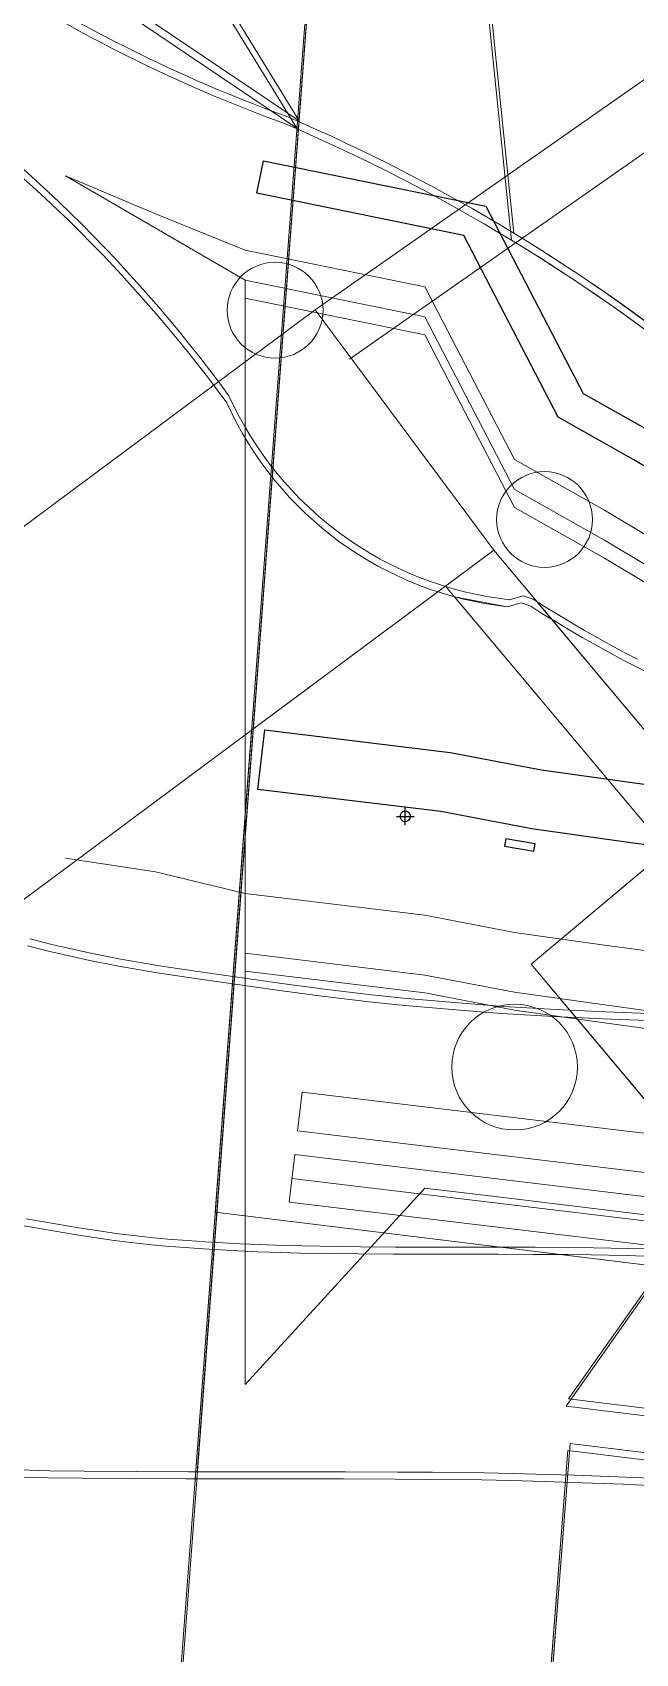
# Model space of a CAD drawing. Header units: metres. Extents: x -1097 to 1588, y -673 to 884.
# Drawn here: x 467.8 to 508.1, y 237.3 to 345.5 of the extents above; entities that cross this region are included whole.
import ezdxf

# ---------------------------------------------------------------- set-up
doc = ezdxf.new("R2010")
doc.units = ezdxf.units.M
doc.layers.get('0').update_dxf_attribs({"lineweight": 0, "plot": 0})
for name, color, linetype, lineweight, plot in [('ARBOLES_PROY', 3, 'Continuous', 0, False), ('CRECIDA_Q100', 5, 'Continuous', 0, False), ('CRECIDA_Q2', 150, 'Continuous', 0, False), ('ESCALERAS', 7, 'Continuous', 0, False), ('EXT. caminos', 252, 'Continuous', 0, False), ('EXTENSIONES', 252, 'Continuous', 0, False), ('Plazas de Arribo', 40, 'Continuous', 0, False), ('PROY-CICLOVIA', 1, 'Continuous', 0, False), ('PROYECCIONES', 7, 'Continuous', 0, False), ('Solado', 7, 'Continuous', 0, False), ('SUDS-CUNETA_VERDE', 3, 'Continuous', 0, False), ('TERRAZAS-GAVIONES', 8, 'Continuous', 0, False), ('TERRENO', 188, 'Continuous', 0, False), ('TEXTO', 7, 'Continuous', 0, False), ('VISTA', 7, 'Continuous', 0, False), ('VISTA LEJOS', 7, 'Continuous', 0, False)]:
    doc.layers.add(name, color=color, linetype=linetype, lineweight=lineweight, plot=plot)

# ---------------------------------------------------------------- blocks, each defined once
blk = doc.blocks.new('LUMINARIA')
for points in [[(-0.6, 0), (0.6, 0)], [(0.35, 0), (0.32, 0.14), (0.23, 0.26), (0.11, 0.33), (-0.04, 0.35), (-0.18, 0.3), (-0.28, 0.21), (-0.34, 0.07), (-0.34, -0.07), (-0.28, -0.21), (-0.18, -0.3), (-0.04, -0.35), (0.11, -0.33), (0.23, -0.26), (0.32, -0.14), (0.35, 0)], [(0, -0.6), (0, 0.6)]]:
    blk.add_lwpolyline(points)
blk = doc.blocks.new('BANCO')
blk.add_lwpolyline([(-1, -0.25), (1, -0.25), (1, 0.25), (-1, 0.25), (-1, -0.25)])

msp = doc.modelspace()

# ---------------------------------------------------------------- linework, layer by layer
at = {"layer": ''}
for points in [[(514.07, 313.35), (507.96, 317), (502.92, 319.84), (496.6, 331.99), (482.78, 334.81), (483.22, 336.96), (498.07, 333.94), (498.07, 333.94), (504.57, 321.43), (509.06, 318.9)], [(512.89, 290.72), (506.96, 291.52), (501.15, 292.34), (495.08, 293.5), (482.84, 294.98), (483.32, 298.95), (495.69, 297.45), (495.69, 297.45), (501.8, 296.29), (507.51, 295.48), (513.4, 294.69)]]:
    msp.add_lwpolyline(points, dxfattribs=at)
at = {"layer": 'ARBOLES_PROY'}
for centre, radius in [((484, 326.99), 3.2), ((502, 313.01), 3.2), ((500, 276.43), 4.2)]:
    msp.add_circle(centre, radius, dxfattribs=at)
at = {"layer": 'CRECIDA_Q100'}
msp.add_lwpolyline([(470, 290.38), (476, 289.48), (482, 288.03), (494, 286.58), (500, 285.43), (506, 284.58), (512, 283.77), (518, 283.05), (524, 282.5), (530, 282.15), (536, 281.99), (542, 281.99), (548, 281.99), (554, 281.99), (560, 282.03), (566, 282.2), (572, 282.38), (578, 282.54), (584, 282.7)], dxfattribs=at)
at = {"layer": 'CRECIDA_Q2'}
msp.add_lwpolyline([(470, 335.96), (476, 333.43), (482, 330.99), (494, 328.54), (500, 317.01), (506, 313.63), (512, 310.04), (518, 306.11), (524, 302.98), (530, 300.98), (536, 300.92), (542, 300.78), (548, 300.78), (554, 300.78), (560, 300.92), (566, 302.28), (572, 303.77), (578, 305.27), (584, 306.76)], dxfattribs=at)
at = {"layer": 'ESCALERAS'}
for points in [[(478.8, 249.4), (491.36, 416.02)], [(478.65, 248.93), (491.21, 415.55)]]:
    msp.add_lwpolyline(points, dxfattribs=at)
at = {"layer": 'EXT. caminos'}
for points in [[(498.61, 310.95), (513.25, 293.5)], [(495.39, 308.56), (510.19, 290.92)]]:
    msp.add_lwpolyline(points, dxfattribs=at)
at = {"layer": 'EXTENSIONES'}
for points in [[(486.68, 327.01), (537.83, 362.82)], [(488.98, 323.73), (542.42, 361.15)]]:
    msp.add_lwpolyline(points, dxfattribs=at)
at = {"layer": 'EXTENSIONES', "color": 253}
msp.add_lwpolyline([(446.54, 297.19), (458.47, 281.14), (498.61, 310.95), (486.68, 327.01)], close=True, dxfattribs=at)
at = {"layer": 'EXTENSIONES'}
for points in [[(486.68, 327.01), (446.54, 297.19), (458.47, 281.14), (498.61, 310.95)], [(547.07, 321.87), (554.79, 312.68), (508.83, 274.11), (501.11, 283.31)]]:
    msp.add_lwpolyline(points, close=True, dxfattribs=at)
at = {"layer": 'Plazas de Arribo', "color": 254}
msp.add_lwpolyline([(510.19, 290.92), (495.39, 308.56), (482.42, 298.93), (479.99, 266.73), (519.03, 261.96), (501.11, 283.31)], close=True, dxfattribs=at)
at = {"layer": 'Plazas de Arribo'}
for points in [[(495.39, 308.56), (482.42, 298.93)], [(510.19, 290.92), (495.39, 308.56)], [(482.42, 298.93), (480, 266.73)], [(501.11, 283.31), (510.19, 290.92)], [(519.02, 261.96), (501.11, 283.31)], [(480, 266.73), (519.02, 261.96)]]:
    msp.add_lwpolyline(points, dxfattribs=at)
at = {"layer": 'PROY-CICLOVIA'}
msp.add_lwpolyline([(560.77, 265.76), (635, 257.84), (719.22, 266.76), (798.36, 276.65), (829.56, 288.35), (830.48, 285.91), (798.99, 274.11), (719.52, 264.17), (635, 255.22), (560.47, 263.17), (485.5, 272.17), (485.81, 274.75), (560.77, 265.76)], close=True, dxfattribs=at)
at = {"layer": 'PROYECCIONES'}
for points in [[(510.14, 263.53), (503.59, 254.26)], [(509.99, 263.06), (503.44, 253.79)]]:
    msp.add_lwpolyline(points, dxfattribs=at)
at = {"layer": 'Solado'}
for points in [[(498.61, 310.95), (495.39, 308.56), (495.99, 307.84), (499.52, 307.18), (500.43, 307.44), (501.09, 307.21), (501.83, 306.74), (502.47, 306.34)], [(502.47, 306.34), (501.83, 306.74), (501.09, 307.21), (500.43, 307.44), (499.52, 307.18), (495.99, 307.84), (510.19, 290.92), (513.25, 293.5)], [(524.15, 286.97), (516.43, 296.16), (501.11, 283.31), (504.1, 279.74), (505.92, 279.66), (512.4, 279.4), (515.02, 279.31)], [(515.02, 279.31), (512.4, 279.4), (505.92, 279.66), (504.1, 279.74), (508.83, 274.11)]]:
    msp.add_lwpolyline(points, close=True, dxfattribs=at)
at = {"layer": 'SUDS-CUNETA_VERDE'}
msp.add_lwpolyline([(560.29, 261.58), (635, 253.61), (719.7, 262.58), (799.37, 272.54), (831.06, 284.43), (904.04, 313.42), (905.22, 310.44), (832.23, 281.45), (832.2, 281.43), (800.32, 269.48), (800.14, 269.42), (799.96, 269.39), (720.08, 259.41), (720.05, 259.4), (635.17, 250.41), (635, 250.41), (634.83, 250.41), (559.94, 258.4), (559.92, 258.41), (484.93, 267.4), (485.31, 270.58), (560.29, 261.58)], close=True, dxfattribs=at)
msp.add_lwpolyline([(485.12, 268.99), (560.11, 259.99), (635, 252.01), (719.89, 260.99), (799.76, 270.98), (831.64, 282.93), (904.63, 311.93)], dxfattribs=at)
at = {"layer": 'TERRAZAS-GAVIONES'}
for points in [[(512, 308.04), (506, 311.63), (500, 315.01), (494, 326.54), (482, 328.99), (482, 328.99), (470, 335.96), (476, 333.43), (482, 330.99), (494, 328.54), (500, 317.01), (506, 313.63), (512, 310.04)], [(482, 328.99), (494, 326.54), (500, 315.01), (506, 311.63), (512, 308.04), (518, 304.11), (524, 300.98), (530, 298.98), (536, 298.92), (542, 298.78), (548, 298.78), (554, 298.78), (560, 298.92), (566, 300.28), (572, 301.77), (578, 303.27), (584, 304.76)], [(512, 279.77), (506, 280.58), (500, 281.43), (494, 282.58), (482, 284.03), (482, 284.03), (482, 328.99), (494, 326.54), (500, 315.01), (506, 311.63), (512, 308.04)], [(482, 328.99), (494, 326.54), (500, 315.01), (506, 311.63), (512, 308.04), (518, 304.11), (524, 300.98), (530, 298.98), (536, 298.92), (542, 298.78), (548, 298.78), (554, 298.78), (560, 298.92), (566, 300.28), (572, 301.77), (578, 303.27), (584, 304.76)], [(482, 327.79), (494, 325.34), (500, 313.81), (506, 310.43), (512, 306.84), (518, 302.91), (524, 299.78), (530, 297.78), (536, 297.72), (542, 297.58), (548, 297.58), (554, 297.58), (560, 297.72), (566, 299.08), (572, 300.57), (578, 302.07), (584, 303.56)], [(482, 284.03), (494, 282.58), (500, 281.43), (506, 280.58), (512, 279.77), (518, 279.05), (524, 278.5), (530, 278.15), (536, 277.99), (542, 277.99), (548, 277.99), (554, 277.99), (560, 278.03), (566, 278.2), (572, 278.38), (578, 278.54), (584, 278.7)], [(512, 266.17), (506, 266.89), (500, 267.62), (494, 268.34), (482, 255.23), (482, 255.23), (482, 284.03), (494, 282.58), (500, 281.43), (506, 280.58), (512, 279.77)], [(482, 284.03), (494, 282.58), (500, 281.43), (506, 280.58), (512, 279.77), (518, 279.05), (524, 278.5), (530, 278.15), (536, 277.99), (542, 277.99), (548, 277.99), (554, 277.99), (560, 278.03), (566, 278.2), (572, 278.38), (578, 278.54), (584, 278.7)], [(482, 282.83), (494, 281.38), (500, 280.23), (506, 279.38), (512, 278.57), (518, 277.85), (524, 277.3), (530, 276.95), (536, 276.79), (542, 276.79), (548, 276.79), (554, 276.79), (560, 276.83), (566, 277), (572, 277.18), (578, 277.34), (584, 277.5)]]:
    msp.add_lwpolyline(points, dxfattribs=at)
at = {"layer": 'TERRENO'}
msp.add_lwpolyline([(455.98, 344.49, -0.087955), (480.77, 320.81, 0.265757), (499.52, 307.18), (500.43, 307.44), (501.09, 307.21), (501.83, 306.74), (502.52, 306.32), (503.81, 305.54), (504.52, 305.12), (505.36, 304.65), (506.04, 304.27), (507.25, 303.62), (508.05, 303.21), (509.23, 302.6)], format="xyb", dxfattribs=at)
for points in [[(512.4, 279.4), (505.92, 279.66), (502.6, 279.81), (499.12, 280.01), (496.63, 280.2), (492.66, 280.54), (490.29, 280.78), (487.15, 281.16), (484.29, 281.54), (478.84, 282.32), (476.13, 282.73), (473.42, 283.19), (471.62, 283.55), (468.94, 284.15), (467.47, 284.53)], [(467.22, 265.83), (468.4, 265.62), (470.73, 265.23), (471.94, 265.04), (473.24, 264.85), (474.19, 264.73), (475.74, 264.56), (476.69, 264.47), (477.99, 264.37), (479.2, 264.29), (481.53, 264.16), (482.83, 264.1), (484.38, 264.04), (485.68, 264.01), (488.01, 263.97), (489.57, 263.95), (491.9, 263.93), (494.23, 263.93), (498.9, 263.93), (501.23, 263.92), (503.56, 263.91), (505.12, 263.89), (507.45, 263.85), (508.75, 263.81)], [(465.4, 249.09), (468.81, 249), (471.1, 248.97), (474.57, 248.94), (478.06, 248.93), (485.06, 248.93), (488.56, 248.92), (492.04, 248.91), (494.36, 248.89), (497.81, 248.85), (499.72, 248.81), (502, 248.75), (503.88, 248.69), (507.25, 248.56), (508.99, 248.49)]]:
    msp.add_lwpolyline(points, dxfattribs=at)
at = {"layer": 'TEXTO', "color": 141}
for points in [[(396.73, 398.93), (485.45, 339.16), (428.14, 432.53)], [(491.21, 415.55), (499.79, 331.66), (500.3, 331.36), (501.01, 330.92), (501.68, 330.5), (502.97, 329.67), (503.69, 329.19), (504.56, 328.61), (505.29, 328.12), (506.6, 327.21), (507.47, 326.59), (508.78, 325.64)]]:
    msp.add_lwpolyline(points, dxfattribs=at)
at = {"layer": 'VISTA'}
for points in [[(637.47, 237.4), (503.44, 253.79)], [(637.62, 237.87), (503.59, 254.26)]]:
    msp.add_lwpolyline(points, dxfattribs=at)
at = {"layer": 'VISTA LEJOS'}
for points in [[(396.73, 398.93), (485.45, 339.16), (428.14, 432.53)], [(396.88, 399.4), (485.6, 339.63), (428.29, 433)], [(491.36, 416.02), (473.75, 182.28)], [(491.36, 416.02), (499.94, 332.13), (500.45, 331.83), (501.16, 331.39), (501.83, 330.97), (503.12, 330.14), (503.84, 329.66), (504.71, 329.08), (505.44, 328.59), (506.75, 327.68), (507.62, 327.06), (508.93, 326.11)], [(491.21, 415.55), (473.6, 181.81)], [(491.21, 415.55), (499.79, 331.66), (500.3, 331.36), (501.01, 330.92), (501.68, 330.5), (502.97, 329.67), (503.69, 329.19), (504.56, 328.61), (505.29, 328.12), (506.6, 327.21), (507.47, 326.59), (508.78, 325.64)], [(512.55, 279.87), (506.07, 280.13), (502.75, 280.28), (499.27, 280.48), (496.78, 280.67), (492.81, 281.01), (490.44, 281.25), (487.3, 281.63), (484.44, 282.01), (478.99, 282.79), (476.28, 283.2), (473.57, 283.66), (471.77, 284.02), (469.09, 284.62), (467.62, 285)], [(512.4, 279.4), (505.92, 279.66), (502.6, 279.81), (499.12, 280.01), (496.63, 280.2), (492.66, 280.54), (490.29, 280.78), (487.15, 281.16), (484.29, 281.54), (478.84, 282.32), (476.13, 282.73), (473.42, 283.19), (471.62, 283.55), (468.94, 284.15), (467.47, 284.53)], [(467.22, 265.83), (468.4, 265.62), (470.73, 265.23), (471.94, 265.04), (473.24, 264.85), (474.19, 264.73), (475.74, 264.56), (476.69, 264.47), (477.99, 264.37), (479.2, 264.29), (481.53, 264.16), (482.83, 264.1), (484.38, 264.04), (485.68, 264.01), (488.01, 263.97), (489.57, 263.95), (491.9, 263.93), (494.23, 263.93), (498.9, 263.93), (501.23, 263.92), (503.56, 263.91), (505.12, 263.89), (507.45, 263.85), (508.75, 263.81)], [(467.37, 266.3), (468.55, 266.09), (470.88, 265.7), (472.09, 265.51), (473.39, 265.32), (474.34, 265.2), (475.89, 265.03), (476.84, 264.94), (478.14, 264.84), (479.35, 264.76), (481.68, 264.63), (482.98, 264.57), (484.53, 264.51), (485.83, 264.48), (488.16, 264.44), (489.72, 264.42), (492.05, 264.4), (494.38, 264.4), (499.05, 264.4), (501.38, 264.39), (503.71, 264.38), (505.27, 264.36), (507.6, 264.32), (508.9, 264.28)], [(501.82, 227.1), (503.71, 251.28)], [(501.82, 226.97), (503.71, 251.28)], [(503.71, 251.28), (535.3, 247.42)], [(503.71, 251.28), (587.38, 241.05)], [(503.71, 251.28), (503.71, 251.28)], [(501.67, 226.5), (503.56, 250.81)], [(501.67, 226.63), (503.56, 250.81)], [(503.56, 250.81), (535.15, 246.95)], [(503.56, 250.81), (587.23, 240.58)], [(503.56, 250.81), (503.56, 250.81)], [(465.4, 249.09), (468.81, 249), (471.1, 248.97), (474.57, 248.94), (478.06, 248.93), (485.06, 248.93), (488.56, 248.92), (492.04, 248.91), (494.36, 248.89), (497.81, 248.85), (499.72, 248.81), (502, 248.75), (503.88, 248.69), (507.25, 248.56), (508.99, 248.49)], [(465.55, 249.56), (468.96, 249.47), (471.25, 249.44), (474.73, 249.41), (478.22, 249.4), (485.21, 249.4), (488.71, 249.39), (492.19, 249.38), (494.51, 249.36), (497.96, 249.32), (499.87, 249.28), (502.15, 249.22), (504.03, 249.16), (507.4, 249.03), (509.14, 248.96)]]:
    msp.add_lwpolyline(points, dxfattribs=at)
for points in [[(441.54, 370.38, 0.132857), (484.84, 339.9, 0.132857)], [(441.39, 369.91, 0.132857), (484.69, 339.43, 0.132857)], [(441.39, 369.91, 0.132857), (484.69, 339.43, 0.132857)], [(455.98, 344.49, -0.087955), (480.77, 320.81, 0.265757), (499.52, 307.18), (500.43, 307.44), (501.09, 307.21), (501.83, 306.74), (502.52, 306.32), (503.81, 305.54), (504.52, 305.12), (505.36, 304.65), (506.04, 304.27), (507.25, 303.62), (508.05, 303.21), (509.23, 302.6)], [(456.13, 344.96, -0.087955), (480.92, 321.28, 0.265757), (499.67, 307.65), (500.58, 307.91), (501.24, 307.68), (501.99, 307.2), (502.67, 306.79), (503.96, 306.01), (504.67, 305.59), (505.51, 305.12), (506.19, 304.74), (507.4, 304.09), (508.2, 303.68)], [(513.65, 321.85, 0.070778), (484.69, 339.43, -0.951051)], [(513.65, 321.85, 0.070778), (484.69, 339.43, -0.951051)], [(513.81, 322.32, 0.070778), (484.84, 339.9, -0.951051)]]:
    msp.add_lwpolyline(points, format="xyb", dxfattribs=at)

# ---------------------------------------------------------------- block references
at = {"layer": ''}
msp.add_blockref('LUMINARIA', (492.7, 293.18), dxfattribs=at)
at = {"layer": '', "rotation": -9.696411667076607}
msp.add_blockref('BANCO', (500.35, 291.27), dxfattribs=at)

doc.saveas('drawing.dxf')
